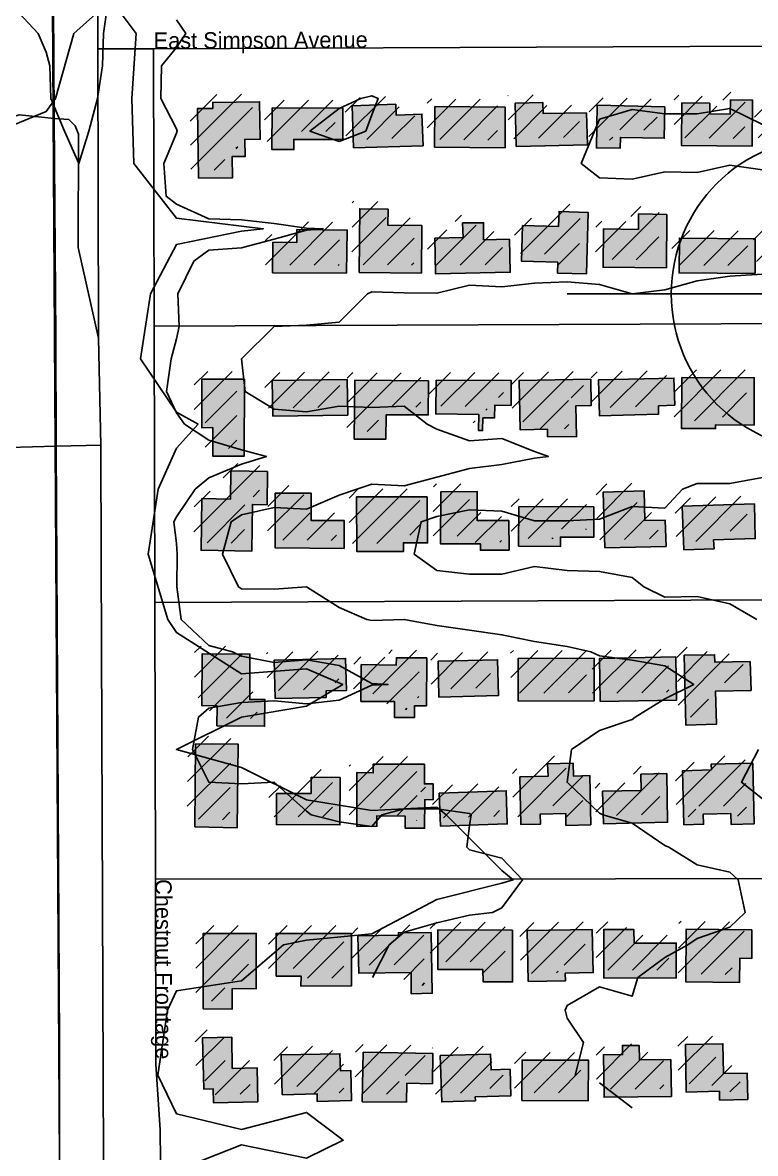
# Model space of a CAD drawing. Extents: x 6438959 to 7279357, y 1424492 to 2039161.
# Drawn here: x 6785293 to 6785968, y 1741791 to 1742833 of the extents above; entities that cross this region are included whole.
import ezdxf

# ---------------------------------------------------------------- set-up
doc = ezdxf.new("R2010")
doc.units = 21
for name, color, linetype in [('BUILDINGS', 9, 'Continuous'), ('CL_LOCAL', 4, 'Continuous'), ('CL_MAJOR', 2, 'Continuous'), ('CONTOUR_1FT', 251, 'Continuous'), ('CONTOUR_MAJOR', 92, 'Continuous'), ('PLSS_QQ', 8, 'Continuous'), ('PLSS_QQ_3D', 7, 'Continuous'), ('PLSS_SECTION', 7, 'Continuous'), ('PLSS_SECTION_3D', 7, 'Continuous'), ('PLSS_TWP', 7, 'Continuous'), ('PLSS_TWP_3D', 7, 'Continuous'), ('ROAD_LABELS', 3, 'Continuous')]:
    doc.layers.add(name, color=color, linetype=linetype)

msp = doc.modelspace()

# ---------------------------------------------------------------- hatches: boundary and pattern name
at = {"layer": 'BUILDINGS_HATCH'}
for points in [[(6785455.1, 1742689.4), (6785486.7, 1742689.7), (6785486.3, 1742709.3), (6785498.3, 1742709.4), (6785497.9, 1742725.1), (6785512.2, 1742725.2), (6785511.6, 1742759.8), (6785468.3, 1742759.1), (6785468.3, 1742753.6), (6785454.3, 1742753.5)], [(6785926.4, 1742758.5), (6785900.6, 1742758.6), (6785900.4, 1742719.3), (6785965.4, 1742718.7), (6785965.9, 1742761.3), (6785945.4, 1742761.5), (6785945.2, 1742748.4), (6785926.5, 1742748.6)], [(6785523.1, 1742754.1), (6785522.8, 1742715.8), (6785543.1, 1742715.6), (6785543, 1742725.1), (6785588.1, 1742725.1), (6785588.1, 1742753.9)], [(6785598.1, 1742717.2), (6785662.2, 1742719.2), (6785661.1, 1742748.3), (6785637.4, 1742747.4), (6785637, 1742757.5), (6785596.9, 1742756.1)], [(6785672.8, 1742717.8), (6785737.8, 1742717.2), (6785737.8, 1742754.7), (6785673.1, 1742755.3)], [(6785748.1, 1742718.4), (6785813.7, 1742720), (6785812.8, 1742749.5), (6785773, 1742748.8), (6785772.6, 1742759), (6785747.2, 1742758.4)], [(6785885.1, 1742755.2), (6785822.5, 1742756.5), (6785821.9, 1742717.2), (6785843.9, 1742717), (6785844.1, 1742726.8), (6785884.5, 1742726.1)], [(6785603.4, 1742602.5), (6785660.6, 1742601.9), (6785661.1, 1742645.6), (6785629.7, 1742646.1), (6785629.9, 1742660.6), (6785603.8, 1742661.1)], [(6785786.4, 1742612), (6785786.2, 1742601.8), (6785812.9, 1742601.3), (6785814.2, 1742657.8), (6785787.5, 1742658.6), (6785787, 1742644.8), (6785753.9, 1742645.6), (6785753, 1742612.8)], [(6785886.4, 1742606.7), (6785886.8, 1742655.8), (6785860.8, 1742656.3), (6785860.6, 1742642.1), (6785828.4, 1742642.6), (6785828.1, 1742607.3)], [(6785742, 1742633.1), (6785718, 1742632.6), (6785717.9, 1742648.2), (6785698.6, 1742648.1), (6785699, 1742634.6), (6785672.9, 1742634), (6785673.5, 1742601.3), (6785742.6, 1742602.6)], [(6785591.7, 1742601.7), (6785592.3, 1742641.4), (6785546, 1742642.1), (6785545.8, 1742630.1), (6785523.8, 1742630.3), (6785523.5, 1742602.2)], [(6785968.4, 1742633.5), (6785898.4, 1742634.1), (6785898.1, 1742602), (6785968.1, 1742601.5)], [(6785497.6, 1742504.1), (6785458.4, 1742504.1), (6785458.2, 1742459.3), (6785468.4, 1742459.4), (6785468.3, 1742433.2), (6785497.3, 1742433.1)], [(6785523.7, 1742470.1), (6785592.8, 1742471), (6785592.2, 1742503.8), (6785523.1, 1742502.8)], [(6785667.2, 1742502.5), (6785599.3, 1742503.1), (6785598.8, 1742448.8), (6785627.8, 1742448.7), (6785628.2, 1742471.3), (6785666.9, 1742471.2)], [(6785674.3, 1742503.3), (6785673.9, 1742472), (6785713.5, 1742471.6), (6785713.3, 1742456.7), (6785717.1, 1742456.7), (6785717.3, 1742468.4), (6785728.1, 1742468.4), (6785728.3, 1742480.1), (6785743.3, 1742479.9), (6785743.4, 1742502.8)], [(6785816.9, 1742504.1), (6785750.7, 1742502.9), (6785751.7, 1742457.4), (6785776.9, 1742457.9), (6785776.9, 1742451), (6785803.6, 1742451.2), (6785803, 1742479.6), (6785817.1, 1742479.7)], [(6785894.1, 1742480), (6785893.3, 1742505.1), (6785823.9, 1742503.5), (6785824.8, 1742470.3), (6785879.3, 1742471.9), (6785879.2, 1742479.5)], [(6785967.2, 1742461.7), (6785967.4, 1742505.4), (6785900.7, 1742505.5), (6785900.5, 1742458.6), (6785931.8, 1742458.5), (6785931.8, 1742462.1)], [(6785518.8, 1742419), (6785485.1, 1742419.5), (6785484.8, 1742393.6), (6785458.4, 1742394.1), (6785457.6, 1742346.4), (6785504.5, 1742345.7), (6785505, 1742388.7), (6785518.5, 1742388.4)], [(6785589.4, 1742348.2), (6785589.5, 1742373.7), (6785559, 1742373.9), (6785559.1, 1742399), (6785526, 1742399.1), (6785525.8, 1742348.8)], [(6785666.1, 1742395.8), (6785601, 1742395.7), (6785601.1, 1742345.4), (6785644.2, 1742345.4), (6785644.1, 1742353.4), (6785666.4, 1742353.2)], [(6785741.2, 1742373.9), (6785711.9, 1742374), (6785712, 1742400.6), (6785678.6, 1742400.3), (6785678.4, 1742352.3), (6785715, 1742352.2), (6785715.1, 1742346.4), (6785741.4, 1742346.6)], [(6785829.6, 1742348.8), (6785886.1, 1742349.9), (6785885.3, 1742374.3), (6785866.6, 1742373.8), (6785866.1, 1742401.1), (6785828.3, 1742400.1)], [(6785819.6, 1742386.5), (6785750.5, 1742386.7), (6785750.2, 1742350.3), (6785788.9, 1742349.9), (6785788.8, 1742358.6), (6785819.6, 1742358.5)], [(6785902.5, 1742346.8), (6785930.4, 1742347.8), (6785930, 1742356.1), (6785968.4, 1742357.2), (6785967.5, 1742389.2), (6785901, 1742387.2)], [(6785472.1, 1742184.5), (6785516.1, 1742184.2), (6785516.4, 1742208.9), (6785502.4, 1742208.8), (6785502.6, 1742250.7), (6785458.7, 1742251), (6785458.2, 1742203.3), (6785472.3, 1742203.1)], [(6785963.7, 1742243.9), (6785931.2, 1742243.3), (6785930.9, 1742250.2), (6785902.8, 1742249.6), (6785904.5, 1742185.1), (6785932.6, 1742186.1), (6785931.7, 1742216.7), (6785964.5, 1742217.3)], [(6785525.8, 1742209.7), (6785573, 1742210.8), (6785572.9, 1742217), (6785591.7, 1742217.2), (6785590.8, 1742246.7), (6785524.9, 1742245)], [(6785665.8, 1742247.3), (6785637.7, 1742247.4), (6785637.4, 1742240.5), (6785605.2, 1742241), (6785604.9, 1742207.1), (6785636, 1742207), (6785635.8, 1742192.4), (6785654.2, 1742192.2), (6785654.4, 1742203.1), (6785665.3, 1742203.2)], [(6785676.6, 1742211), (6785731.7, 1742212.5), (6785730.8, 1742245.6), (6785676.1, 1742244.1)], [(6785819.9, 1742207.8), (6785819.9, 1742246.7), (6785749.9, 1742246.9), (6785749.9, 1742207.5)], [(6785825.5, 1742207.1), (6785895.8, 1742208.4), (6785895.1, 1742248.1), (6785824.9, 1742246.8)], [(6785451.8, 1742091.5), (6785491, 1742090.7), (6785491.9, 1742167.6), (6785452.6, 1742168)], [(6785601.2, 1742092), (6785619.6, 1742092.1), (6785619.5, 1742101.6), (6785645.6, 1742101.5), (6785645.7, 1742090.2), (6785663.6, 1742090.3), (6785663.7, 1742116.5), (6785671.6, 1742116.6), (6785671.4, 1742131.2), (6785663.5, 1742131.1), (6785663.4, 1742149.3), (6785616.2, 1742149.3), (6785616.3, 1742141.3), (6785601.1, 1742141.5)], [(6785751.4, 1742137.6), (6785752.3, 1742093.6), (6785770.5, 1742094.1), (6785770.1, 1742103.2), (6785793.8, 1742103.8), (6785793.9, 1742092.8), (6785816.7, 1742093.4), (6785815.8, 1742138.9), (6785800.8, 1742138.4), (6785800.5, 1742150.1), (6785777, 1742149.5), (6785777.4, 1742138.2)], [(6785966, 1742150.3), (6785927.6, 1742149.3), (6785927.9, 1742144.2), (6785901.3, 1742143.2), (6785902.6, 1742093.4), (6785920.7, 1742093.9), (6785920.4, 1742103.3), (6785945.8, 1742103.9), (6785946.2, 1742093.7), (6785967.3, 1742094.3)], [(6785527.1, 1742122.3), (6785527, 1742093.6), (6785585.6, 1742093.3), (6785585.9, 1742137), (6785559.2, 1742137.2), (6785559, 1742122.2)], [(6785827.6, 1742124.4), (6785828.5, 1742094.2), (6785887.6, 1742095.8), (6785886.7, 1742140.6), (6785862.9, 1742140), (6785863.3, 1742125.1)], [(6785677.1, 1742122.5), (6785678.2, 1742092.3), (6785739.7, 1742094.2), (6785738.9, 1742124.8)], [(6785459.6, 1741923.7), (6785486.3, 1741923.6), (6785486.4, 1741942.5), (6785508.4, 1741942.3), (6785508.5, 1741993.3), (6785459.6, 1741993.3)], [(6785526.7, 1741953.8), (6785549.9, 1741953.9), (6785549.6, 1741944.8), (6785596.2, 1741944.9), (6785596.1, 1741993.3), (6785526.7, 1741993.4)], [(6785651.2, 1741957.3), (6785651.3, 1741937.7), (6785670.7, 1741938.2), (6785669.6, 1741994.2), (6785639.5, 1741994), (6785639.5, 1741991.8), (6785602, 1741991.1), (6785602.9, 1741956.6)], [(6785717.4, 1741960), (6785717.5, 1741948.8), (6785744.7, 1741948.6), (6785744.6, 1741996.3), (6785675.8, 1741996.5), (6785675.8, 1741960.1)], [(6785759, 1741949.1), (6785793.6, 1741949.7), (6785793.3, 1741956.7), (6785819, 1741957.2), (6785818.1, 1741996.9), (6785758.1, 1741996.1)], [(6785828.7, 1741952.2), (6785895.5, 1741952.4), (6785895.5, 1741984.4), (6785856.6, 1741984.5), (6785856.5, 1741996.9), (6785828.7, 1741997)], [(6785965.2, 1741996.7), (6785904.8, 1741997.3), (6785904.3, 1741948.8), (6785953.8, 1741948.1), (6785954, 1741970.4), (6785965.1, 1741970.1)], [(6785485.9, 1741897.7), (6785458.9, 1741897.1), (6785460.2, 1741849.8), (6785468.7, 1741850.2), (6785469.1, 1741837.1), (6785509.8, 1741838.2), (6785509.3, 1741869.5), (6785486.4, 1741868.9)], [(6785890.6, 1741877), (6785861.6, 1741876.7), (6785861.2, 1741890.2), (6785845.9, 1741890.1), (6785846, 1741881.7), (6785828.4, 1741881.6), (6785829, 1741842.3), (6785891.1, 1741843.1)], [(6785961.5, 1741840.4), (6785961, 1741864.5), (6785939, 1741864.3), (6785938.5, 1741891.6), (6785903.9, 1741890.9), (6785904.6, 1741847.2), (6785935.3, 1741847.9), (6785935.4, 1741839.8)], [(6785532.3, 1741844.6), (6785564.5, 1741845.6), (6785564.6, 1741838.3), (6785596.2, 1741839.3), (6785595.7, 1741866.9), (6785586, 1741866.8), (6785585.6, 1741882.5), (6785531.4, 1741881.3)], [(6785646.9, 1741837.8), (6785647.3, 1741855.3), (6785670.8, 1741854.8), (6785671.1, 1741882.8), (6785607, 1741883.8), (6785606.2, 1741838.2)], [(6785677.9, 1741880.7), (6785679.4, 1741838.1), (6785710.4, 1741839.1), (6785710.1, 1741842.7), (6785743.2, 1741843.7), (6785742.4, 1741868.1), (6785724.9, 1741867.6), (6785724.4, 1741882.2)], [(6785753.2, 1741839.4), (6785814.4, 1741839.2), (6785814.7, 1741876.4), (6785753.5, 1741876.6)]]:
    msp.add_hatch(color=251, dxfattribs=at).paths.add_polyline_path(points)
at = {"layer": 'BUILDINGS_SHADOW'}
h = msp.add_hatch(dxfattribs=at)
h.set_pattern_fill('ANSI31', scale=5)
h.paths.add_polyline_path([(6785448.2, 1742696.6), (6785479.8, 1742696.9), (6785479.3, 1742716.5), (6785491.4, 1742716.6), (6785490.9, 1742732.3), (6785505.3, 1742732.4), (6785504.7, 1742767), (6785461.4, 1742766.3), (6785461.4, 1742760.8), (6785447.3, 1742760.7)])
h = msp.add_hatch(dxfattribs=at)
h.set_pattern_fill('ANSI31', scale=5)
h.paths.add_polyline_path([(6785516.2, 1742761.3), (6785515.9, 1742723), (6785536.1, 1742722.8), (6785536, 1742732.3), (6785581.1, 1742732.3), (6785581.2, 1742761.1)])
h = msp.add_hatch(dxfattribs=at)
h.set_pattern_fill('ANSI31', scale=5)
h.paths.add_polyline_path([(6785591.2, 1742724.4), (6785655.3, 1742726.4), (6785654.2, 1742755.5), (6785630.5, 1742754.6), (6785630.1, 1742764.7), (6785590, 1742763.3)])
h = msp.add_hatch(dxfattribs=at)
h.set_pattern_fill('ANSI31', scale=5)
h.paths.add_polyline_path([(6785665.9, 1742725), (6785730.9, 1742724.4), (6785730.9, 1742761.9), (6785666.1, 1742762.5)])
h = msp.add_hatch(dxfattribs=at)
h.set_pattern_fill('ANSI31', scale=5)
h.paths.add_polyline_path([(6785741.1, 1742725.6), (6785806.7, 1742727.2), (6785805.9, 1742756.7), (6785766.1, 1742756), (6785765.7, 1742766.2), (6785740.2, 1742765.6)])
h = msp.add_hatch(dxfattribs=at)
h.set_pattern_fill('ANSI31', scale=5)
h.paths.add_polyline_path([(6785878.2, 1742762.4), (6785815.5, 1742763.7), (6785815, 1742724.4), (6785836.9, 1742724.2), (6785837.1, 1742734), (6785877.6, 1742733.3)])
h = msp.add_hatch(dxfattribs=at)
h.set_pattern_fill('ANSI31', scale=5)
h.paths.add_polyline_path([(6785919.5, 1742765.7), (6785893.7, 1742765.8), (6785893.4, 1742726.5), (6785958.5, 1742725.9), (6785959, 1742768.5), (6785938.5, 1742768.7), (6785938.3, 1742755.6), (6785919.6, 1742755.8)])
h = msp.add_hatch(dxfattribs=at)
h.set_pattern_fill('ANSI31', scale=5)
h.paths.add_polyline_path([(6786034, 1742727.6), (6786033.5, 1742756.8), (6785994.2, 1742755.7), (6785993.9, 1742765.9), (6785967.2, 1742765.3), (6785968.1, 1742726.4)])
h = msp.add_hatch(dxfattribs=at)
h.set_pattern_fill('ANSI31', scale=5)
h.paths.add_polyline_path([(6785596.5, 1742609.7), (6785653.6, 1742609.1), (6785654.1, 1742652.8), (6785622.8, 1742653.3), (6785623, 1742667.8), (6785596.9, 1742668.3)])
h = msp.add_hatch(dxfattribs=at)
h.set_pattern_fill('ANSI31', scale=5)
h.paths.add_polyline_path([(6785779.5, 1742619.2), (6785779.3, 1742609), (6785805.9, 1742608.5), (6785807.2, 1742665), (6785780.6, 1742665.8), (6785780.1, 1742652), (6785747, 1742652.8), (6785746.1, 1742620)])
h = msp.add_hatch(dxfattribs=at)
h.set_pattern_fill('ANSI31', scale=5)
h.paths.add_polyline_path([(6785735.1, 1742640.3), (6785711.1, 1742639.8), (6785710.9, 1742655.4), (6785691.6, 1742655.3), (6785692, 1742641.8), (6785666, 1742641.2), (6785666.5, 1742608.5), (6785735.6, 1742609.8)])
h = msp.add_hatch(dxfattribs=at)
h.set_pattern_fill('ANSI31', scale=5)
h.paths.add_polyline_path([(6785879.4, 1742613.9), (6785879.9, 1742663), (6785853.8, 1742663.5), (6785853.6, 1742649.3), (6785821.4, 1742649.8), (6785821.1, 1742614.5)])
h = msp.add_hatch(dxfattribs=at)
h.set_pattern_fill('ANSI31', scale=5)
h.paths.add_polyline_path([(6785584.8, 1742608.9), (6785585.3, 1742648.6), (6785539.1, 1742649.3), (6785538.9, 1742637.3), (6785516.9, 1742637.5), (6785516.5, 1742609.4)])
h = msp.add_hatch(dxfattribs=at)
h.set_pattern_fill('ANSI31', scale=5)
h.paths.add_polyline_path([(6786035.5, 1742651.2), (6785967, 1742651.7), (6785966.7, 1742612.7), (6785997.5, 1742612.3), (6785997.4, 1742622.8), (6786016.1, 1742623), (6786016, 1742608.4), (6786035, 1742608.2)])
h = msp.add_hatch(dxfattribs=at)
h.set_pattern_fill('ANSI31', scale=5)
h.paths.add_polyline_path([(6785961.5, 1742640.7), (6785891.5, 1742641.3), (6785891.2, 1742609.2), (6785961.2, 1742608.7)])
h = msp.add_hatch(dxfattribs=at)
h.set_pattern_fill('ANSI31', scale=5)
h.paths.add_polyline_path([(6785490.7, 1742511.3), (6785451.4, 1742511.3), (6785451.2, 1742466.5), (6785461.5, 1742466.6), (6785461.4, 1742440.4), (6785490.4, 1742440.3)])
h = msp.add_hatch(dxfattribs=at)
h.set_pattern_fill('ANSI31', scale=5)
h.paths.add_polyline_path([(6785516.7, 1742477.3), (6785585.9, 1742478.2), (6785585.3, 1742510.9), (6785516.2, 1742510)])
h = msp.add_hatch(dxfattribs=at)
h.set_pattern_fill('ANSI31', scale=5)
h.paths.add_polyline_path([(6785660.3, 1742509.7), (6785592.3, 1742510.3), (6785591.9, 1742456), (6785620.9, 1742455.9), (6785621.3, 1742478.5), (6785660, 1742478.4)])
h = msp.add_hatch(dxfattribs=at)
h.set_pattern_fill('ANSI31', scale=5)
h.paths.add_polyline_path([(6785667.3, 1742510.5), (6785667, 1742479.2), (6785706.5, 1742478.8), (6785706.4, 1742463.9), (6785710.2, 1742463.9), (6785710.4, 1742475.6), (6785721.2, 1742475.6), (6785721.4, 1742487.3), (6785736.3, 1742487.1), (6785736.4, 1742510)])
h = msp.add_hatch(dxfattribs=at)
h.set_pattern_fill('ANSI31', scale=5)
h.paths.add_polyline_path([(6785810, 1742511.3), (6785743.8, 1742510.1), (6785744.7, 1742464.6), (6785769.9, 1742465.1), (6785770, 1742458.2), (6785796.6, 1742458.4), (6785796.1, 1742486.8), (6785810.2, 1742486.9)])
h = msp.add_hatch(dxfattribs=at)
h.set_pattern_fill('ANSI31', scale=5)
h.paths.add_polyline_path([(6785887.2, 1742487.2), (6785886.4, 1742512.3), (6785817, 1742510.7), (6785817.8, 1742477.5), (6785872.3, 1742479.1), (6785872.3, 1742486.7)])
h = msp.add_hatch(dxfattribs=at)
h.set_pattern_fill('ANSI31', scale=5)
h.paths.add_polyline_path([(6785960.3, 1742468.9), (6785960.5, 1742512.6), (6785893.7, 1742512.7), (6785893.5, 1742465.8), (6785924.9, 1742465.7), (6785924.8, 1742469.3)])
h = msp.add_hatch(dxfattribs=at)
h.set_pattern_fill('ANSI31', scale=5)
h.paths.add_polyline_path([(6785511.9, 1742426.2), (6785478.2, 1742426.7), (6785477.8, 1742400.8), (6785451.5, 1742401.3), (6785450.7, 1742353.6), (6785497.5, 1742352.9), (6785498.1, 1742395.9), (6785511.5, 1742395.6)])
h = msp.add_hatch(dxfattribs=at)
h.set_pattern_fill('ANSI31', scale=5)
h.paths.add_polyline_path([(6785582.5, 1742355.4), (6785582.6, 1742380.9), (6785552.1, 1742381), (6785552.2, 1742406.2), (6785519.1, 1742406.3), (6785518.9, 1742356)])
h = msp.add_hatch(dxfattribs=at)
h.set_pattern_fill('ANSI31', scale=5)
h.paths.add_polyline_path([(6785734.3, 1742381.1), (6785705, 1742381.2), (6785705.1, 1742407.8), (6785671.7, 1742407.5), (6785671.5, 1742359.4), (6785708.1, 1742359.4), (6785708.1, 1742353.6), (6785734.5, 1742353.8)])
h = msp.add_hatch(dxfattribs=at)
h.set_pattern_fill('ANSI31', scale=5)
h.paths.add_polyline_path([(6785822.7, 1742356), (6785879.2, 1742357.1), (6785878.4, 1742381.5), (6785859.6, 1742381), (6785859.1, 1742408.3), (6785821.4, 1742407.3)])
h = msp.add_hatch(dxfattribs=at)
h.set_pattern_fill('ANSI31', scale=5)
h.paths.add_polyline_path([(6785659.1, 1742403), (6785594.1, 1742402.9), (6785594.2, 1742352.6), (6785637.3, 1742352.6), (6785637.2, 1742360.6), (6785659.5, 1742360.4)])
h = msp.add_hatch(dxfattribs=at)
h.set_pattern_fill('ANSI31', scale=5)
h.paths.add_polyline_path([(6785895.6, 1742354), (6785923.4, 1742355), (6785923.1, 1742363.3), (6785961.4, 1742364.4), (6785960.6, 1742396.4), (6785894.1, 1742394.4)])
h = msp.add_hatch(dxfattribs=at)
h.set_pattern_fill('ANSI31', scale=5)
h.paths.add_polyline_path([(6785812.7, 1742393.7), (6785743.5, 1742393.9), (6785743.3, 1742357.5), (6785781.9, 1742357.1), (6785781.9, 1742365.8), (6785812.6, 1742365.7)])
h = msp.add_hatch(dxfattribs=at)
h.set_pattern_fill('ANSI31', scale=5)
h.paths.add_polyline_path([(6785465.2, 1742191.7), (6785509.1, 1742191.4), (6785509.5, 1742216.1), (6785495.4, 1742216), (6785495.7, 1742257.9), (6785451.7, 1742258.2), (6785451.3, 1742210.5), (6785465.3, 1742210.3)])
h = msp.add_hatch(dxfattribs=at)
h.set_pattern_fill('ANSI31', scale=5)
h.paths.add_polyline_path([(6785518.9, 1742216.9), (6785566, 1742218), (6785566, 1742224.2), (6785584.7, 1742224.4), (6785583.9, 1742253.9), (6785518, 1742252.2)])
h = msp.add_hatch(dxfattribs=at)
h.set_pattern_fill('ANSI31', scale=5)
h.paths.add_polyline_path([(6785658.9, 1742254.5), (6785630.7, 1742254.6), (6785630.5, 1742247.7), (6785598.3, 1742248.2), (6785598, 1742214.3), (6785629, 1742214.2), (6785628.8, 1742199.6), (6785647.3, 1742199.4), (6785647.5, 1742210.3), (6785658.3, 1742210.4)])
h = msp.add_hatch(dxfattribs=at)
h.set_pattern_fill('ANSI31', scale=5)
h.paths.add_polyline_path([(6785669.7, 1742218.2), (6785724.8, 1742219.7), (6785723.9, 1742252.8), (6785669.1, 1742251.3)])
h = msp.add_hatch(dxfattribs=at)
h.set_pattern_fill('ANSI31', scale=5)
h.paths.add_polyline_path([(6785813, 1742215), (6785812.9, 1742253.9), (6785742.9, 1742254.1), (6785743, 1742214.7)])
h = msp.add_hatch(dxfattribs=at)
h.set_pattern_fill('ANSI31', scale=5)
h.paths.add_polyline_path([(6785818.5, 1742214.3), (6785888.8, 1742215.6), (6785888.2, 1742255.3), (6785817.9, 1742254)])
h = msp.add_hatch(dxfattribs=at)
h.set_pattern_fill('ANSI31', scale=5)
h.paths.add_polyline_path([(6785956.8, 1742251.1), (6785924.3, 1742250.5), (6785923.9, 1742257.4), (6785895.8, 1742256.8), (6785897.5, 1742192.3), (6785925.6, 1742193.3), (6785924.8, 1742223.9), (6785957.6, 1742224.5)])
h = msp.add_hatch(dxfattribs=at)
h.set_pattern_fill('ANSI31', scale=5)
h.paths.add_polyline_path([(6785444.8, 1742098.7), (6785484.1, 1742097.9), (6785484.9, 1742174.8), (6785445.7, 1742175.2)])
h = msp.add_hatch(dxfattribs=at)
h.set_pattern_fill('ANSI31', scale=5)
h.paths.add_polyline_path([(6785594.2, 1742099.2), (6785612.7, 1742099.3), (6785612.6, 1742108.8), (6785638.7, 1742108.7), (6785638.8, 1742097.4), (6785656.6, 1742097.5), (6785656.7, 1742123.7), (6785664.6, 1742123.8), (6785664.5, 1742138.4), (6785656.6, 1742138.3), (6785656.4, 1742156.5), (6785609.3, 1742156.5), (6785609.3, 1742148.5), (6785594.1, 1742148.7)])
h = msp.add_hatch(dxfattribs=at)
h.set_pattern_fill('ANSI31', scale=5)
h.paths.add_polyline_path([(6785744.4, 1742144.8), (6785745.4, 1742100.8), (6785763.5, 1742101.3), (6785763.1, 1742110.4), (6785786.9, 1742111), (6785787, 1742100), (6785809.8, 1742100.6), (6785808.8, 1742146.1), (6785793.9, 1742145.6), (6785793.5, 1742157.3), (6785770.1, 1742156.7), (6785770.5, 1742145.4)])
h = msp.add_hatch(dxfattribs=at)
h.set_pattern_fill('ANSI31', scale=5)
h.paths.add_polyline_path([(6785959, 1742157.5), (6785920.7, 1742156.5), (6785921, 1742151.4), (6785894.3, 1742150.4), (6785895.6, 1742100.6), (6785913.8, 1742101.1), (6785913.4, 1742110.5), (6785938.9, 1742111.1), (6785939.3, 1742100.9), (6785960.4, 1742101.5)])
h = msp.add_hatch(dxfattribs=at)
h.set_pattern_fill('ANSI31', scale=5)
h.paths.add_polyline_path([(6785820.7, 1742131.6), (6785821.5, 1742101.4), (6785880.7, 1742103), (6785879.7, 1742147.8), (6785856, 1742147.2), (6785856.4, 1742132.3)])
h = msp.add_hatch(dxfattribs=at)
h.set_pattern_fill('ANSI31', scale=5)
h.paths.add_polyline_path([(6785520.2, 1742129.5), (6785520.1, 1742100.8), (6785578.7, 1742100.5), (6785578.9, 1742144.2), (6785552.3, 1742144.4), (6785552.1, 1742129.4)])
h = msp.add_hatch(dxfattribs=at)
h.set_pattern_fill('ANSI31', scale=5)
h.paths.add_polyline_path([(6785670.1, 1742129.7), (6785671.3, 1742099.5), (6785732.8, 1742101.4), (6785731.9, 1742132)])
h = msp.add_hatch(dxfattribs=at)
h.set_pattern_fill('ANSI31', scale=5)
h.paths.add_polyline_path([(6785452.7, 1741930.9), (6785479.3, 1741930.8), (6785479.5, 1741949.7), (6785501.4, 1741949.5), (6785501.6, 1742000.5), (6785452.7, 1742000.5)])
h = msp.add_hatch(dxfattribs=at)
h.set_pattern_fill('ANSI31', scale=5)
h.paths.add_polyline_path([(6785519.8, 1741961), (6785542.9, 1741961.1), (6785542.7, 1741952), (6785589.3, 1741952.1), (6785589.2, 1742000.5), (6785519.8, 1742000.6)])
h = msp.add_hatch(dxfattribs=at)
h.set_pattern_fill('ANSI31', scale=5)
h.paths.add_polyline_path([(6785644.2, 1741964.5), (6785644.4, 1741944.9), (6785663.7, 1741945.4), (6785662.7, 1742001.4), (6785632.5, 1742001.2), (6785632.5, 1741999), (6785595.1, 1741998.3), (6785595.9, 1741963.8)])
h = msp.add_hatch(dxfattribs=at)
h.set_pattern_fill('ANSI31', scale=5)
h.paths.add_polyline_path([(6785710.4, 1741967.2), (6785710.5, 1741956), (6785737.8, 1741955.8), (6785737.7, 1742003.5), (6785668.8, 1742003.7), (6785668.8, 1741967.3)])
h = msp.add_hatch(dxfattribs=at)
h.set_pattern_fill('ANSI31', scale=5)
h.paths.add_polyline_path([(6785752.1, 1741956.3), (6785786.7, 1741956.9), (6785786.3, 1741963.9), (6785812.1, 1741964.4), (6785811.2, 1742004.1), (6785751.1, 1742003.3)])
h = msp.add_hatch(dxfattribs=at)
h.set_pattern_fill('ANSI31', scale=5)
h.paths.add_polyline_path([(6785821.8, 1741959.4), (6785888.6, 1741959.6), (6785888.6, 1741991.6), (6785849.6, 1741991.7), (6785849.5, 1742004.1), (6785821.7, 1742004.2)])
h = msp.add_hatch(dxfattribs=at)
h.set_pattern_fill('ANSI31', scale=5)
h.paths.add_polyline_path([(6785958.2, 1742003.9), (6785897.9, 1742004.5), (6785897.4, 1741956), (6785946.9, 1741955.3), (6785947, 1741977.6), (6785958.1, 1741977.3)])
h = msp.add_hatch(dxfattribs=at)
h.set_pattern_fill('ANSI31', scale=5)
h.paths.add_polyline_path([(6785478.9, 1741904.9), (6785452, 1741904.3), (6785453.3, 1741857), (6785461.8, 1741857.4), (6785462.2, 1741844.3), (6785502.9, 1741845.4), (6785502.3, 1741876.7), (6785479.5, 1741876.1)])
h = msp.add_hatch(dxfattribs=at)
h.set_pattern_fill('ANSI31', scale=5)
h.paths.add_polyline_path([(6785883.6, 1741884.2), (6785854.6, 1741883.9), (6785854.2, 1741897.4), (6785839, 1741897.3), (6785839.1, 1741888.9), (6785821.5, 1741888.8), (6785822.1, 1741849.5), (6785884.2, 1741850.3)])
h = msp.add_hatch(dxfattribs=at)
h.set_pattern_fill('ANSI31', scale=5)
h.paths.add_polyline_path([(6785954.5, 1741847.6), (6785954, 1741871.6), (6785932.1, 1741871.5), (6785931.5, 1741898.8), (6785897, 1741898.1), (6785897.6, 1741854.4), (6785928.4, 1741855.1), (6785928.5, 1741847)])
h = msp.add_hatch(dxfattribs=at)
h.set_pattern_fill('ANSI31', scale=5)
h.paths.add_polyline_path([(6785525.4, 1741851.8), (6785557.6, 1741852.7), (6785557.6, 1741845.5), (6785589.3, 1741846.5), (6785588.7, 1741874.1), (6785579.1, 1741874), (6785578.7, 1741889.7), (6785524.5, 1741888.5)])
h = msp.add_hatch(dxfattribs=at)
h.set_pattern_fill('ANSI31', scale=5)
h.paths.add_polyline_path([(6785639.9, 1741845), (6785640.4, 1741862.5), (6785663.8, 1741862), (6785664.2, 1741890), (6785600, 1741891), (6785599.2, 1741845.4)])
h = msp.add_hatch(dxfattribs=at)
h.set_pattern_fill('ANSI31', scale=5)
h.paths.add_polyline_path([(6785670.9, 1741887.9), (6785672.5, 1741845.3), (6785703.5, 1741846.3), (6785703.2, 1741849.9), (6785736.3, 1741850.9), (6785735.5, 1741875.3), (6785717.9, 1741874.8), (6785717.5, 1741889.4)])
h = msp.add_hatch(dxfattribs=at)
h.set_pattern_fill('ANSI31', scale=5)
h.paths.add_polyline_path([(6785746.3, 1741846.6), (6785807.5, 1741846.4), (6785807.8, 1741883.6), (6785746.5, 1741883.8)])

# ---------------------------------------------------------------- linework, layer by layer
at = {"layer": 'BUILDINGS'}
for points in [[(6785455.1, 1742689.4), (6785486.7, 1742689.7), (6785486.3, 1742709.3), (6785498.3, 1742709.4), (6785497.9, 1742725.1), (6785512.2, 1742725.2), (6785511.6, 1742759.8), (6785468.3, 1742759.1), (6785468.3, 1742753.6), (6785454.3, 1742753.5), (6785455.1, 1742689.4)], [(6785926.4, 1742758.5), (6785900.6, 1742758.6), (6785900.4, 1742719.3), (6785965.4, 1742718.7), (6785965.9, 1742761.3), (6785945.4, 1742761.5), (6785945.2, 1742748.4), (6785926.5, 1742748.6), (6785926.4, 1742758.5)], [(6785523.1, 1742754.1), (6785522.8, 1742715.8), (6785543.1, 1742715.6), (6785543, 1742725.1), (6785588.1, 1742725.1), (6785588.1, 1742753.9), (6785523.1, 1742754.1)], [(6785598.1, 1742717.2), (6785662.2, 1742719.2), (6785661.1, 1742748.3), (6785637.4, 1742747.4), (6785637, 1742757.5), (6785596.9, 1742756.1), (6785598.1, 1742717.2)], [(6785672.8, 1742717.8), (6785737.8, 1742717.2), (6785737.8, 1742754.7), (6785673.1, 1742755.3), (6785672.8, 1742717.8)], [(6785748.1, 1742718.4), (6785813.7, 1742720), (6785812.8, 1742749.5), (6785773, 1742748.8), (6785772.6, 1742759), (6785747.2, 1742758.4), (6785748.1, 1742718.4)], [(6785885.1, 1742755.2), (6785822.5, 1742756.5), (6785821.9, 1742717.2), (6785843.9, 1742717), (6785844.1, 1742726.8), (6785884.5, 1742726.1), (6785885.1, 1742755.2)], [(6785603.4, 1742602.5), (6785660.6, 1742601.9), (6785661.1, 1742645.6), (6785629.7, 1742646.1), (6785629.9, 1742660.6), (6785603.8, 1742661.1), (6785603.4, 1742602.5)], [(6785786.4, 1742612), (6785786.2, 1742601.8), (6785812.9, 1742601.3), (6785814.2, 1742657.8), (6785787.5, 1742658.6), (6785787, 1742644.8), (6785753.9, 1742645.6), (6785753, 1742612.8), (6785786.4, 1742612)], [(6785886.4, 1742606.7), (6785886.8, 1742655.8), (6785860.8, 1742656.3), (6785860.6, 1742642.1), (6785828.4, 1742642.6), (6785828.1, 1742607.3), (6785886.4, 1742606.7)], [(6785742, 1742633.1), (6785718, 1742632.6), (6785717.9, 1742648.2), (6785698.6, 1742648.1), (6785699, 1742634.6), (6785672.9, 1742634), (6785673.5, 1742601.3), (6785742.6, 1742602.6), (6785742, 1742633.1)], [(6785591.7, 1742601.7), (6785592.3, 1742641.4), (6785546, 1742642.1), (6785545.8, 1742630.1), (6785523.8, 1742630.3), (6785523.5, 1742602.2), (6785591.7, 1742601.7)], [(6785968.4, 1742633.5), (6785898.4, 1742634.1), (6785898.1, 1742602), (6785968.1, 1742601.5), (6785968.4, 1742633.5)], [(6785497.6, 1742504.1), (6785458.4, 1742504.1), (6785458.2, 1742459.3), (6785468.4, 1742459.4), (6785468.3, 1742433.2), (6785497.3, 1742433.1), (6785497.6, 1742504.1)], [(6785523.7, 1742470.1), (6785592.8, 1742471), (6785592.2, 1742503.8), (6785523.1, 1742502.8), (6785523.7, 1742470.1)], [(6785667.2, 1742502.5), (6785599.3, 1742503.1), (6785598.8, 1742448.8), (6785627.8, 1742448.7), (6785628.2, 1742471.3), (6785666.9, 1742471.2), (6785667.2, 1742502.5)], [(6785674.3, 1742503.3), (6785673.9, 1742472), (6785713.5, 1742471.6), (6785713.3, 1742456.7), (6785717.1, 1742456.7), (6785717.3, 1742468.4), (6785728.1, 1742468.4), (6785728.3, 1742480.1), (6785743.3, 1742479.9), (6785743.4, 1742502.8), (6785674.3, 1742503.3)], [(6785816.9, 1742504.1), (6785750.7, 1742502.9), (6785751.7, 1742457.4), (6785776.9, 1742457.9), (6785776.9, 1742451), (6785803.6, 1742451.2), (6785803, 1742479.6), (6785817.1, 1742479.7), (6785816.9, 1742504.1)], [(6785894.1, 1742480), (6785893.3, 1742505.1), (6785823.9, 1742503.5), (6785824.8, 1742470.3), (6785879.3, 1742471.9), (6785879.2, 1742479.5), (6785894.1, 1742480)], [(6785967.2, 1742461.7), (6785967.4, 1742505.4), (6785900.7, 1742505.5), (6785900.5, 1742458.6), (6785931.8, 1742458.5), (6785931.8, 1742462.1), (6785967.2, 1742461.7)], [(6785518.8, 1742419), (6785485.1, 1742419.5), (6785484.8, 1742393.6), (6785458.4, 1742394.1), (6785457.6, 1742346.4), (6785504.5, 1742345.7), (6785505, 1742388.7), (6785518.5, 1742388.4), (6785518.8, 1742419)], [(6785589.4, 1742348.2), (6785589.5, 1742373.7), (6785559, 1742373.9), (6785559.1, 1742399), (6785526, 1742399.1), (6785525.8, 1742348.8), (6785589.4, 1742348.2)], [(6785666.1, 1742395.8), (6785601, 1742395.7), (6785601.1, 1742345.4), (6785644.2, 1742345.4), (6785644.1, 1742353.4), (6785666.4, 1742353.2), (6785666.1, 1742395.8)], [(6785741.2, 1742373.9), (6785711.9, 1742374), (6785712, 1742400.6), (6785678.6, 1742400.3), (6785678.4, 1742352.3), (6785715, 1742352.2), (6785715.1, 1742346.4), (6785741.4, 1742346.6), (6785741.2, 1742373.9)], [(6785829.6, 1742348.8), (6785886.1, 1742349.9), (6785885.3, 1742374.3), (6785866.6, 1742373.8), (6785866.1, 1742401.1), (6785828.3, 1742400.1), (6785829.6, 1742348.8)], [(6785819.6, 1742386.5), (6785750.5, 1742386.7), (6785750.2, 1742350.3), (6785788.9, 1742349.9), (6785788.8, 1742358.6), (6785819.6, 1742358.5), (6785819.6, 1742386.5)], [(6785902.5, 1742346.8), (6785930.4, 1742347.8), (6785930, 1742356.1), (6785968.4, 1742357.2), (6785967.5, 1742389.2), (6785901, 1742387.2), (6785902.5, 1742346.8)], [(6785472.1, 1742184.5), (6785516.1, 1742184.2), (6785516.4, 1742208.9), (6785502.4, 1742208.8), (6785502.6, 1742250.7), (6785458.7, 1742251), (6785458.2, 1742203.3), (6785472.3, 1742203.1), (6785472.1, 1742184.5)], [(6785963.7, 1742243.9), (6785931.2, 1742243.3), (6785930.9, 1742250.2), (6785902.8, 1742249.6), (6785904.5, 1742185.1), (6785932.6, 1742186.1), (6785931.7, 1742216.7), (6785964.5, 1742217.3), (6785963.7, 1742243.9)], [(6785525.8, 1742209.7), (6785573, 1742210.8), (6785572.9, 1742217), (6785591.7, 1742217.2), (6785590.8, 1742246.7), (6785524.9, 1742245), (6785525.8, 1742209.7)], [(6785665.8, 1742247.3), (6785637.7, 1742247.4), (6785637.4, 1742240.5), (6785605.2, 1742241), (6785604.9, 1742207.1), (6785636, 1742207), (6785635.8, 1742192.4), (6785654.2, 1742192.2), (6785654.4, 1742203.1), (6785665.3, 1742203.2), (6785665.8, 1742247.3)], [(6785676.6, 1742211), (6785731.7, 1742212.5), (6785730.8, 1742245.6), (6785676.1, 1742244.1), (6785676.6, 1742211)], [(6785819.9, 1742207.8), (6785819.9, 1742246.7), (6785749.9, 1742246.9), (6785749.9, 1742207.5), (6785819.9, 1742207.8)], [(6785825.5, 1742207.1), (6785895.8, 1742208.4), (6785895.1, 1742248.1), (6785824.9, 1742246.8), (6785825.5, 1742207.1)], [(6785451.8, 1742091.5), (6785491, 1742090.7), (6785491.9, 1742167.6), (6785452.6, 1742168), (6785451.8, 1742091.5)], [(6785601.2, 1742092), (6785619.6, 1742092.1), (6785619.5, 1742101.6), (6785645.6, 1742101.5), (6785645.7, 1742090.2), (6785663.6, 1742090.3), (6785663.7, 1742116.5), (6785671.6, 1742116.6), (6785671.4, 1742131.2), (6785663.5, 1742131.1), (6785663.4, 1742149.3), (6785616.2, 1742149.3), (6785616.3, 1742141.3), (6785601.1, 1742141.5), (6785601.2, 1742092)], [(6785751.4, 1742137.6), (6785752.3, 1742093.6), (6785770.5, 1742094.1), (6785770.1, 1742103.2), (6785793.8, 1742103.8), (6785793.9, 1742092.8), (6785816.7, 1742093.4), (6785815.8, 1742138.9), (6785800.8, 1742138.4), (6785800.5, 1742150.1), (6785777, 1742149.5), (6785777.4, 1742138.2), (6785751.4, 1742137.6)], [(6785966, 1742150.3), (6785927.6, 1742149.3), (6785927.9, 1742144.2), (6785901.3, 1742143.2), (6785902.6, 1742093.4), (6785920.7, 1742093.9), (6785920.4, 1742103.3), (6785945.8, 1742103.9), (6785946.2, 1742093.7), (6785967.3, 1742094.3), (6785966, 1742150.3)], [(6785527.1, 1742122.3), (6785527, 1742093.6), (6785585.6, 1742093.3), (6785585.9, 1742137), (6785559.2, 1742137.2), (6785559, 1742122.2), (6785527.1, 1742122.3)], [(6785827.6, 1742124.4), (6785828.5, 1742094.2), (6785887.6, 1742095.8), (6785886.7, 1742140.6), (6785862.9, 1742140), (6785863.3, 1742125.1), (6785827.6, 1742124.4)], [(6785677.1, 1742122.5), (6785678.2, 1742092.3), (6785739.7, 1742094.2), (6785738.9, 1742124.8), (6785677.1, 1742122.5)], [(6785459.6, 1741923.7), (6785486.3, 1741923.6), (6785486.4, 1741942.5), (6785508.4, 1741942.3), (6785508.5, 1741993.3), (6785459.6, 1741993.3), (6785459.6, 1741923.7)], [(6785526.7, 1741953.8), (6785549.9, 1741953.9), (6785549.6, 1741944.8), (6785596.2, 1741944.9), (6785596.1, 1741993.3), (6785526.7, 1741993.4), (6785526.7, 1741953.8)], [(6785651.2, 1741957.3), (6785651.3, 1741937.7), (6785670.7, 1741938.2), (6785669.6, 1741994.2), (6785639.5, 1741994), (6785639.5, 1741991.8), (6785602, 1741991.1), (6785602.9, 1741956.6), (6785651.2, 1741957.3)], [(6785717.4, 1741960), (6785717.5, 1741948.8), (6785744.7, 1741948.6), (6785744.6, 1741996.3), (6785675.8, 1741996.5), (6785675.8, 1741960.1), (6785717.4, 1741960)], [(6785759, 1741949.1), (6785793.6, 1741949.7), (6785793.3, 1741956.7), (6785819, 1741957.2), (6785818.1, 1741996.9), (6785758.1, 1741996.1), (6785759, 1741949.1)], [(6785828.7, 1741952.2), (6785895.5, 1741952.4), (6785895.5, 1741984.4), (6785856.6, 1741984.5), (6785856.5, 1741996.9), (6785828.7, 1741997), (6785828.7, 1741952.2)], [(6785965.2, 1741996.7), (6785904.8, 1741997.3), (6785904.3, 1741948.8), (6785953.8, 1741948.1), (6785954, 1741970.4), (6785965.1, 1741970.1), (6785965.2, 1741996.7)], [(6785485.9, 1741897.7), (6785458.9, 1741897.1), (6785460.2, 1741849.8), (6785468.7, 1741850.2), (6785469.1, 1741837.1), (6785509.8, 1741838.2), (6785509.3, 1741869.5), (6785486.4, 1741868.9), (6785485.9, 1741897.7)], [(6785890.6, 1741877), (6785861.6, 1741876.7), (6785861.2, 1741890.2), (6785845.9, 1741890.1), (6785846, 1741881.7), (6785828.4, 1741881.6), (6785829, 1741842.3), (6785891.1, 1741843.1), (6785890.6, 1741877)], [(6785961.5, 1741840.4), (6785961, 1741864.5), (6785939, 1741864.3), (6785938.5, 1741891.6), (6785903.9, 1741890.9), (6785904.6, 1741847.2), (6785935.3, 1741847.9), (6785935.4, 1741839.8), (6785961.5, 1741840.4)], [(6785532.3, 1741844.6), (6785564.5, 1741845.6), (6785564.6, 1741838.3), (6785596.2, 1741839.3), (6785595.7, 1741866.9), (6785586, 1741866.8), (6785585.6, 1741882.5), (6785531.4, 1741881.3), (6785532.3, 1741844.6)], [(6785646.9, 1741837.8), (6785647.3, 1741855.3), (6785670.8, 1741854.8), (6785671.1, 1741882.8), (6785607, 1741883.8), (6785606.2, 1741838.2), (6785646.9, 1741837.8)], [(6785677.9, 1741880.7), (6785679.4, 1741838.1), (6785710.4, 1741839.1), (6785710.1, 1741842.7), (6785743.2, 1741843.7), (6785742.4, 1741868.1), (6785724.9, 1741867.6), (6785724.4, 1741882.2), (6785677.9, 1741880.7)], [(6785753.2, 1741839.4), (6785814.4, 1741839.2), (6785814.7, 1741876.4), (6785753.5, 1741876.6), (6785753.2, 1741839.4)]]:
    msp.add_lwpolyline(points, close=True, dxfattribs=at)
at = {"layer": 'CL_LOCAL'}
for points in [[(6784986, 1743088.9), (6784985.6, 1743044.2), (6784985.6, 1743021.5), (6784985.5, 1742929.6), (6785056, 1742878.8), (6785123.4, 1742830), (6785186.3, 1742784.6), (6785252.3, 1742737), (6785290.3, 1742747.8), (6785322.3, 1742744.4)], [(6785362.4, 1742808.4), (6785413.9, 1742808.6), (6786684.6, 1742814)], [(6785413.9, 1742808.6), (6785414.4, 1742552.8), (6785414.9, 1742298.3), (6785415.5, 1742043.4), (6785415.8, 1741872.8), (6785419.8, 1741812.2), (6785420.1, 1741783.9)], [(6784018.9, 1742745.8), (6784657.5, 1742739.8), (6784738, 1742725.5), (6784811.3, 1742686), (6785114.8, 1742465.7), (6785192.9, 1742438.8), (6785324.2, 1742442.2), (6785365.1, 1742443.3)], [(6785414.4, 1742552.8), (6786683.8, 1742558)], [(6785414.9, 1742298.3), (6786685.7, 1742303.7)], [(6785415.5, 1742043.4), (6786687.7, 1742044.2)]]:
    msp.add_lwpolyline(points, dxfattribs=at)
at = {"layer": 'CL_MAJOR'}
for points in [[(6785320.4, 1743088.3), (6785320.4, 1743058.3), (6785322.3, 1742744.4), (6785323.8, 1742542.7)], [(6785365.1, 1742443.3), (6785363.1, 1742542), (6785362.4, 1742808.4), (6785362.4, 1742872.8)], [(6785363.1, 1742542), (6785344.3, 1742625.4), (6785344.6, 1742729.9), (6785341.7, 1742737.5), (6785335.6, 1742743.3), (6785322.3, 1742744.4)], [(6785323.8, 1742542.7), (6785324.2, 1742442.2)], [(6785324.2, 1742442.2), (6785327, 1741892.8)], [(6785365.6, 1742337.3), (6785365.1, 1742443.3)], [(6785367.8, 1741784.1), (6785365.6, 1742337.3)], [(6785327, 1741892.8), (6785327.2, 1741784.3)]]:
    msp.add_lwpolyline(points, dxfattribs=at)
at = {"layer": 'CONTOUR_1FT'}
for points, elevation in [([(6785284.9, 1742732.7), (6785267.6, 1742702.7), (6785284.9, 1742732.7), (6785284.9, 1742732.7), (6785282.6, 1742762.7), (6785254.9, 1742780.7), (6785240.8, 1742792.7), (6785227, 1742822.7), (6785254.9, 1742843.2), (6785284.9, 1742846.7), (6785307.4, 1742822.7), (6785314.9, 1742805.5), (6785318.1, 1742792.7), (6785319.2, 1742762.7), (6785331.6, 1742732.7)], 325), ([(6785344.9, 1742702.7), (6785344.9, 1742702.7), (6785331.6, 1742732.7), (6785344.9, 1742702.7), (6785354.1, 1742732.7), (6785362.3, 1742762.7), (6785366.9, 1742792.7), (6785367.7, 1742822.7), (6785372.1, 1742852.7)], 325), ([(6785434.9, 1742835.2), (6785443.5, 1742822.7), (6785434.9, 1742809.6), (6785421, 1742792.7), (6785420.4, 1742762.7), (6785434.9, 1742734.8), (6785435.5, 1742732.7), (6785434.9, 1742730.7), (6785423.2, 1742702.7), (6785425.3, 1742672.7), (6785434.9, 1742665.4), (6785464.9, 1742651.9), (6785494.9, 1742650.8), (6785524.9, 1742647.4), (6785554.9, 1742643.2), (6785569.9, 1742642.7), (6785554.9, 1742641.3), (6785524.9, 1742633), (6785494.9, 1742625.2), (6785464.9, 1742623), (6785451, 1742612.7), (6785436.1, 1742582.7), (6785437.3, 1742552.7), (6785434.9, 1742541.2), (6785430.2, 1742522.7), (6785425.8, 1742492.7), (6785434.9, 1742473), (6785442.4, 1742462.7), (6785464.9, 1742447.9), (6785494.9, 1742439), (6785517.8, 1742432.7), (6785494.9, 1742425.8), (6785464.9, 1742413.3), (6785452.1, 1742402.7), (6785434.9, 1742377.1), (6785432.5, 1742372.7), (6785434.9, 1742352.7), (6785435.6, 1742342.7), (6785435.2, 1742312.7), (6785439.4, 1742282.7), (6785464.9, 1742258.8), (6785486.6, 1742252.7), (6785494.9, 1742248.8), (6785524.9, 1742243), (6785554.9, 1742245.6), (6785584.9, 1742240.3), (6785614.9, 1742223.6), (6785629.9, 1742222.7), (6785614.9, 1742222), (6785584.9, 1742208.4), (6785554.9, 1742205), (6785524.9, 1742207.7), (6785494.9, 1742206), (6785464.9, 1742200.8), (6785455.2, 1742192.7), (6785449.7, 1742162.7), (6785464.9, 1742132.7), (6785494.9, 1742131.2), (6785524.9, 1742132.7), (6785554.9, 1742106), (6785559.2, 1742102.7), (6785584.9, 1742096.3), (6785614.9, 1742091.8), (6785624.1, 1742102.7), (6785644.9, 1742108.2), (6785674.9, 1742108), (6785704.9, 1742103.7), (6785706.6, 1742102.7), (6785704.9, 1742092.7), (6785702.6, 1742072.7), (6785704.9, 1742070.5), (6785734.9, 1742062.7), (6785753.8, 1742042.7), (6785734.9, 1742017), (6785726.3, 1742012.7), (6785704.9, 1742010.1), (6785674.9, 1742003.2), (6785644.9, 1741994.4), (6785630.9, 1741982.7), (6785615.6, 1741952.7)], 325), ([(6785584.9, 1742723), (6785557.9, 1742732.7), (6785584.9, 1742753.5), (6785604.9, 1742762.7), (6785614.9, 1742765.2), (6785620.9, 1742762.7), (6785614.9, 1742747.7), (6785609.4, 1742732.7), (6785584.9, 1742723)], 326), ([(6785974.9, 1742738.7), (6785944.9, 1742753.5), (6785914.9, 1742748.7), (6785884.9, 1742748.7), (6785854.9, 1742752.7), (6785824.9, 1742743.6), (6785820.1, 1742732.7), (6785807.9, 1742702.7), (6785824.9, 1742689.7), (6785854.9, 1742688.4), (6785884.9, 1742695), (6785914.9, 1742694.6), (6785944.9, 1742701.2), (6785974.9, 1742697)], 326), ([(6785974.9, 1742600.9), (6785944.9, 1742599), (6785914.9, 1742594.7), (6785884.9, 1742586.4), (6785854.9, 1742582.7), (6785824.9, 1742591.2), (6785794.9, 1742593.9), (6785764.9, 1742592.5), (6785734.9, 1742589.3), (6785704.9, 1742590.6), (6785674.9, 1742583.2), (6785644.9, 1742583.7), (6785614.9, 1742584.5), (6785610.9, 1742582.7), (6785584.9, 1742556.7), (6785554.9, 1742553.8), (6785524.9, 1742552.7), (6785524.9, 1742552.7), (6785494.9, 1742522.7), (6785494.9, 1742522.7), (6785494.9, 1742522.7), (6785498.1, 1742492.7), (6785524.9, 1742476.5), (6785554.9, 1742474.1), (6785584.9, 1742479.3), (6785614.9, 1742478.1), (6785644.9, 1742479.1), (6785666.1, 1742462.7), (6785674.9, 1742458), (6785704.9, 1742447.3), (6785734.9, 1742449.5), (6785764.9, 1742437.4), (6785777.7, 1742432.7), (6785764.9, 1742431.2), (6785734.9, 1742425.6), (6785704.9, 1742421.8), (6785674.9, 1742413.7), (6785644.9, 1742405.8), (6785614.9, 1742407.2), (6785601.1, 1742402.7), (6785584.9, 1742397.1), (6785554.9, 1742384.4), (6785524.9, 1742385.8), (6785494.9, 1742379), (6785485.3, 1742372.7), (6785477.5, 1742342.7), (6785492, 1742312.7), (6785494.9, 1742310.8), (6785524.9, 1742310.7), (6785554.9, 1742312.7), (6785584.9, 1742293.7), (6785610.3, 1742282.7), (6785614.9, 1742281.8), (6785644.9, 1742282.7), (6785674.9, 1742277), (6785704.9, 1742272.9), (6785734.9, 1742268.6), (6785764.9, 1742262.2), (6785794.9, 1742257.8), (6785816.9, 1742252.7), (6785824.9, 1742249.2), (6785854.9, 1742245), (6785884.9, 1742239.8), (6785911.6, 1742222.7), (6785884.9, 1742209.4), (6785857.6, 1742192.7), (6785854.9, 1742190.5), (6785824.9, 1742180.4), (6785798.9, 1742162.7), (6785794.9, 1742132.7), (6785794.9, 1742132.7), (6785794.9, 1742132.7), (6785824.9, 1742104), (6785827.9, 1742102.7), (6785854.9, 1742095), (6785884.9, 1742074.4), (6785888.6, 1742072.7), (6785914.9, 1742056.5), (6785944.9, 1742049.7), (6785952.7, 1742042.7), (6785959.1, 1742012.7), (6785944.9, 1741999.2), (6785914.9, 1741988.7), (6785906.1, 1741982.7), (6785884.9, 1741971.1), (6785860.1, 1741952.7), (6785854.9, 1741935.5), (6785824.9, 1741944.1), (6785794.9, 1741927), (6785793.1, 1741922.7), (6785794.9, 1741915.2), (6785809.9, 1741892.7), (6785802.4, 1741862.7)], 326), ([(6785974.9, 1742413.6), (6785944.9, 1742407.9), (6785914.9, 1742408), (6785901.4, 1742402.7), (6785884.9, 1742385.3), (6785854.9, 1742386.8), (6785824.9, 1742375.1), (6785794.9, 1742373.5), (6785764.9, 1742373.4), (6785734.9, 1742382.3), (6785704.9, 1742383.6), (6785674.9, 1742377.5), (6785660.4, 1742372.7), (6785654, 1742342.7), (6785674.9, 1742327.7), (6785704.9, 1742324.5), (6785734.9, 1742324.5), (6785764.9, 1742331.6), (6785794.9, 1742327.7), (6785824.9, 1742326.9), (6785854.9, 1742321.3), (6785865.5, 1742312.7), (6785884.9, 1742303.3), (6785914.9, 1742303.7), (6785944.9, 1742297.2), (6785969.9, 1742282.7)], 327), ([(6785971.4, 1742162.7), (6785955.7, 1742132.7), (6785974.9, 1742117.4)], 327), ([(6785824.9, 1741855.8), (6785854.9, 1741832.7)], 326)]:
    msp.add_lwpolyline(points, dxfattribs=dict(at, elevation=elevation))
at = {"layer": 'CONTOUR_MAJOR', "elevation": 325}
msp.add_lwpolyline([(6785254.9, 1742726.3), (6785314.9, 1742750.7), (6785323.5, 1742762.7), (6785340.3, 1742822.7), (6785374.9, 1742853.5), (6785397.7, 1742822.7), (6785393.8, 1742762.7), (6785395.5, 1742702.7), (6785434.9, 1742652.5), (6785494.9, 1742645.2), (6785514.9, 1742642.7), (6785494.9, 1742640.6), (6785434.9, 1742628.1), (6785410.9, 1742582.7), (6785401.7, 1742522.7), (6785434.9, 1742473.7), (6785454.9, 1742462.7), (6785434.9, 1742440.4), (6785418, 1742402.7), (6785408.7, 1742342.7), (6785426.9, 1742282.7), (6785434.9, 1742270.5), (6785494.9, 1742232.5), (6785554.9, 1742237.2), (6785588.2, 1742222.7), (6785554.9, 1742202.7), (6785494.9, 1742192.7), (6785434.9, 1742162.7), (6785434.9, 1742162.7), (6785434.9, 1742162.7), (6785494.9, 1742146.2), (6785554.9, 1742116.5), (6785614.9, 1742106.7), (6785674.9, 1742109.8), (6785683.5, 1742102.7), (6785734.9, 1742051.3), (6785745.2, 1742042.7), (6785734.9, 1742039.6), (6785674.9, 1742024.6), (6785614.9, 1741993), (6785554.9, 1741987.1), (6785533.7, 1741982.7), (6785494.9, 1741949.7), (6785434.9, 1741940.5), (6785426.8, 1741922.7), (6785417.9, 1741862.7), (6785434.9, 1741827.1), (6785494.9, 1741812.7), (6785554.9, 1741828.4), (6785588.6, 1741802.7), (6785554.9, 1741786.3), (6785494.9, 1741798.4), (6785434.9, 1741774.8)], dxfattribs=at)
at = {"layer": 'IMG_ALIGN_NEAR'}
msp.add_line((6785794.9, 1742582.7, 321.2), (6786274.9, 1742582.7, 321.2), dxfattribs=at)
msp.add_circle((6786034.9, 1742582.7, 321.2), 144, dxfattribs=at)
at = {"layer": 'PLSS_QQ'}
msp.add_lwpolyline([(6786699.3, 1740469.9), (6786690.4, 1741787.7), (6786681.6, 1743105.3), (6785319.2, 1743103.4), (6785327, 1741782.9), (6785334.7, 1740462.4), (6786699.3, 1740469.9)], dxfattribs=at)
at = {"layer": 'PLSS_QQ_3D'}
for p, q in [((6785320.7, 1742849.5, 325.2), (6785321, 1742798.7, 325.1)), ((6785321, 1742798.7, 325.1), (6785321.3, 1742747.9, 325)), ((6785321.3, 1742747.9, 325), (6785321.6, 1742697.1, 324.9)), ((6785321.6, 1742697.1, 324.9), (6785321.9, 1742646.3, 324.8)), ((6785321.9, 1742646.3, 324.8), (6785322.2, 1742595.5, 324.7)), ((6785322.2, 1742595.5, 324.7), (6785322.5, 1742544.7, 324.7)), ((6785322.5, 1742544.7, 324.7), (6785322.8, 1742493.9, 324.7)), ((6785322.8, 1742493.9, 324.7), (6785323.1, 1742443.2, 324.6)), ((6785323.1, 1742443.2, 324.6), (6785323.4, 1742392.4, 324.5)), ((6785323.4, 1742392.4, 324.5), (6785323.7, 1742341.6, 324.4)), ((6785323.7, 1742341.6, 324.4), (6785324, 1742290.8, 324.3)), ((6785324, 1742290.8, 324.3), (6785324.3, 1742240, 324.3)), ((6785324.3, 1742240, 324.3), (6785324.6, 1742189.2, 324.2)), ((6785324.6, 1742189.2, 324.2), (6785324.9, 1742138.4, 324.1)), ((6785324.9, 1742138.4, 324.1), (6785325.2, 1742087.6, 324)), ((6785325.2, 1742087.6, 324), (6785325.5, 1742036.8, 323.9)), ((6785325.5, 1742036.8, 323.9), (6785325.8, 1741986.1, 324.1)), ((6785325.8, 1741986.1, 324.1), (6785326.1, 1741935.3, 324.2)), ((6785326.1, 1741935.3, 324.2), (6785326.4, 1741884.5, 324.2)), ((6785326.4, 1741884.5, 324.2), (6785326.7, 1741833.7, 324.4)), ((6785326.7, 1741833.7, 324.4), (6785327, 1741782.9, 324.5))]:
    msp.add_line(p, q, dxfattribs=at)
at = {"layer": 'PLSS_SECTION'}
msp.add_lwpolyline([(6785319.2, 1743103.4), (6785327, 1741782.9), (6785334.7, 1740462.4), (6785342.4, 1739141.9), (6785350.2, 1737821.4), (6786717.1, 1737830.4), (6788036.6, 1737839.1), (6789355.5, 1737845.8), (6790674.5, 1737852.6), (6790667, 1739172.2), (6790659.6, 1740491.8), (6790652.1, 1741811.3), (6790644.6, 1743130.9), (6789327.5, 1743119.2), (6788010.4, 1743107.5), (6786681.6, 1743105.3), (6785319.2, 1743103.4)], dxfattribs=at)
msp.add_lwpolyline([(6785319.2, 1743103.4), (6785327, 1741782.9), (6785334.7, 1740462.4), (6785342.4, 1739141.9), (6785350.2, 1737821.4), (6786717.1, 1737830.4), (6788036.6, 1737839.1), (6789355.5, 1737845.8), (6790674.5, 1737852.6), (6790667, 1739172.2), (6790659.6, 1740491.8), (6790652.1, 1741811.3), (6790644.6, 1743130.9), (6789327.5, 1743119.2), (6788010.4, 1743107.5), (6786681.6, 1743105.3), (6785319.2, 1743103.4)], dxfattribs=at)
at = {"layer": 'PLSS_SECTION_3D'}
for p, q in [((6785320.7, 1742849.5, 325.2), (6785321, 1742798.7, 325.1)), ((6785321, 1742798.7, 325.1), (6785321.3, 1742747.9, 325)), ((6785321.3, 1742747.9, 325), (6785321.6, 1742697.1, 324.9)), ((6785321.6, 1742697.1, 324.9), (6785321.9, 1742646.3, 324.8)), ((6785321.9, 1742646.3, 324.8), (6785322.2, 1742595.5, 324.7)), ((6785322.2, 1742595.5, 324.7), (6785322.5, 1742544.7, 324.7)), ((6785322.5, 1742544.7, 324.7), (6785322.8, 1742493.9, 324.7)), ((6785322.8, 1742493.9, 324.7), (6785323.1, 1742443.2, 324.6)), ((6785323.1, 1742443.2, 324.6), (6785323.4, 1742392.4, 324.5)), ((6785323.4, 1742392.4, 324.5), (6785323.7, 1742341.6, 324.4)), ((6785323.7, 1742341.6, 324.4), (6785324, 1742290.8, 324.3)), ((6785324, 1742290.8, 324.3), (6785324.3, 1742240, 324.3)), ((6785324.3, 1742240, 324.3), (6785324.6, 1742189.2, 324.2)), ((6785324.6, 1742189.2, 324.2), (6785324.9, 1742138.4, 324.1)), ((6785324.9, 1742138.4, 324.1), (6785325.2, 1742087.6, 324)), ((6785325.2, 1742087.6, 324), (6785325.5, 1742036.8, 323.9)), ((6785325.5, 1742036.8, 323.9), (6785325.8, 1741986.1, 324.1)), ((6785325.8, 1741986.1, 324.1), (6785326.1, 1741935.3, 324.2)), ((6785326.1, 1741935.3, 324.2), (6785326.4, 1741884.5, 324.2)), ((6785326.4, 1741884.5, 324.2), (6785326.7, 1741833.7, 324.4)), ((6785326.7, 1741833.7, 324.4), (6785327, 1741782.9, 324.5))]:
    msp.add_line(p, q, dxfattribs=at)
at = {"layer": 'PLSS_TWP'}
msp.add_lwpolyline([(6785275.7, 1749709.4), (6785285.4, 1748388.8), (6785285.4, 1748388.5), (6785293.9, 1747067.4), (6785302.3, 1745746.1), (6785310.8, 1744424.7), (6785319.2, 1743103.4), (6785327, 1741782.9), (6785334.7, 1740462.4), (6785342.4, 1739141.9), (6785350.2, 1737821.4), (6785358, 1736501.2), (6785365.8, 1735181), (6785373.5, 1733860.7), (6785381.3, 1732540.5), (6786747.2, 1732551.9), (6788067.5, 1732563), (6789388, 1732574.3), (6790708.5, 1732585.8), (6792029.3, 1732598.2)], dxfattribs=at)
msp.add_lwpolyline([(6785275.7, 1749709.4), (6785285.4, 1748388.8), (6785285.4, 1748388.5), (6785293.9, 1747067.4), (6785302.3, 1745746.1), (6785310.8, 1744424.7), (6785319.2, 1743103.4), (6785327, 1741782.9), (6785334.7, 1740462.4), (6785342.4, 1739141.9), (6785350.2, 1737821.4), (6785358, 1736501.2), (6785365.8, 1735181), (6785373.5, 1733860.7), (6785381.3, 1732540.5), (6786747.2, 1732551.9), (6788067.5, 1732563), (6789388, 1732574.3), (6790708.5, 1732585.8), (6792029.3, 1732598.2)], dxfattribs=at)
at = {"layer": 'PLSS_TWP_3D'}
for p, q in [((6785320.7, 1742849.5, 325.2), (6785321, 1742798.7, 325.1)), ((6785321, 1742798.7, 325.1), (6785321.3, 1742747.9, 325)), ((6785321.3, 1742747.9, 325), (6785321.6, 1742697.1, 324.9)), ((6785321.6, 1742697.1, 324.9), (6785321.9, 1742646.3, 324.8)), ((6785321.9, 1742646.3, 324.8), (6785322.2, 1742595.5, 324.7)), ((6785322.2, 1742595.5, 324.7), (6785322.5, 1742544.7, 324.7)), ((6785322.5, 1742544.7, 324.7), (6785322.8, 1742493.9, 324.7)), ((6785322.8, 1742493.9, 324.7), (6785323.1, 1742443.2, 324.6)), ((6785323.1, 1742443.2, 324.6), (6785323.4, 1742392.4, 324.5)), ((6785323.4, 1742392.4, 324.5), (6785323.7, 1742341.6, 324.4)), ((6785323.7, 1742341.6, 324.4), (6785324, 1742290.8, 324.3)), ((6785324, 1742290.8, 324.3), (6785324.3, 1742240, 324.3)), ((6785324.3, 1742240, 324.3), (6785324.6, 1742189.2, 324.2)), ((6785324.6, 1742189.2, 324.2), (6785324.9, 1742138.4, 324.1)), ((6785324.9, 1742138.4, 324.1), (6785325.2, 1742087.6, 324)), ((6785325.2, 1742087.6, 324), (6785325.5, 1742036.8, 323.9)), ((6785325.5, 1742036.8, 323.9), (6785325.8, 1741986.1, 324.1)), ((6785325.8, 1741986.1, 324.1), (6785326.1, 1741935.3, 324.2)), ((6785326.1, 1741935.3, 324.2), (6785326.4, 1741884.5, 324.2)), ((6785326.4, 1741884.5, 324.2), (6785326.7, 1741833.7, 324.4)), ((6785326.7, 1741833.7, 324.4), (6785327, 1741782.9, 324.5))]:
    msp.add_line(p, q, dxfattribs=at)

# ---------------------------------------------------------------- texts
at = {"layer": 'ROAD_LABELS'}
for s, rotation, p in [('East Simpson Avenue', 0.2418, (6785413.9, 1742808.6)), ('Chestnut Frontage', -89.8833, (6785415.5, 1742043.4))]:
    msp.add_text(s, height=15, rotation=rotation, dxfattribs=at).set_placement(p)

doc.saveas('drawing.dxf')
